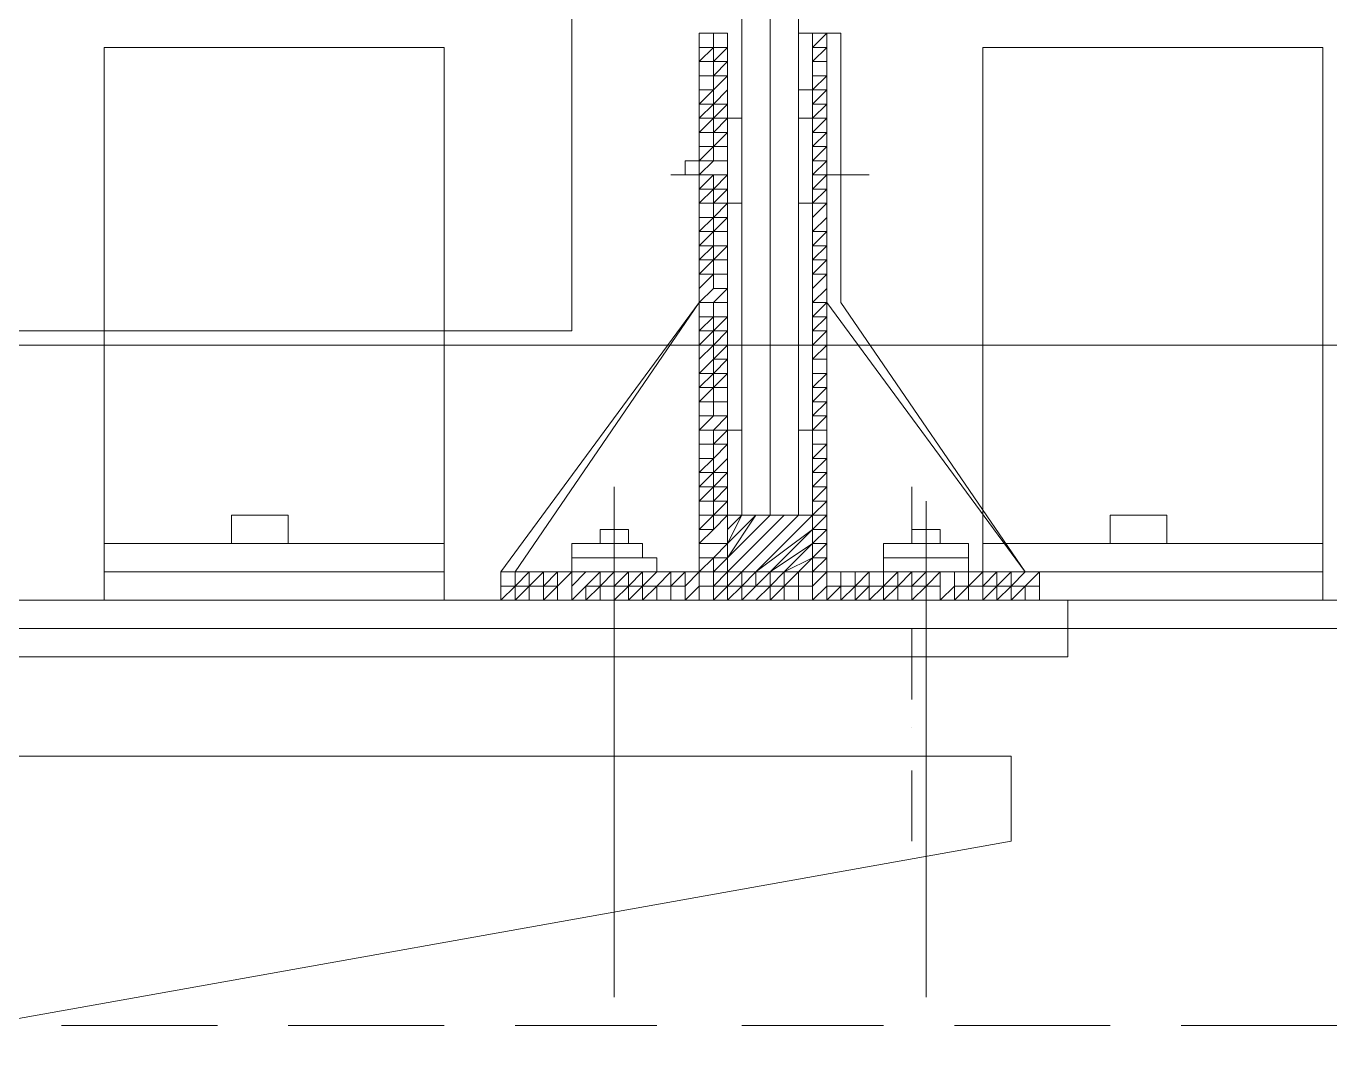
# Model space of a CAD drawing. Header units: millimetres. Extents: x 182 to 575, y -105 to 95.
# Drawn here: x 279.8207 to 280.2588, y 69.5967 to 69.942 of the extents above; entities that cross this region are included whole.
import ezdxf

# ---------------------------------------------------------------- set-up
doc = ezdxf.new("R2010")
doc.units = ezdxf.units.MM
doc.header["$MEASUREMENT"] = 0
doc.layers.add('PDF_Geometry', color=7, linetype='Continuous')

msp = doc.modelspace()

# ---------------------------------------------------------------- linework, layer by layer
at = {"layer": 'PDF_Geometry', "lineweight": 13}
for points in [[(280.06115, 69.77767), (280.07068, 69.77767), (280.07068, 70.87767), (280.06115, 70.87767)], [(280.06115, 69.77767), (280.07068, 69.77767), (280.07068, 70.87767), (280.06115, 70.87767)], [(280.0802, 69.77767), (280.07068, 69.77767), (280.07068, 70.87767), (280.0802, 70.87767)], [(280.0802, 69.77767), (280.07068, 69.77767), (280.07068, 70.87767), (280.0802, 70.87767)], [(278.79925, 70.82529), (280.29925, 70.82529), (280.29925, 69.83482), (278.79925, 69.83482)], [(279.98496, 69.75863), (280.04687, 69.8491), (280.04687, 69.93958), (280.05639, 69.93958), (280.05639, 69.92053), (280.05639, 69.93958), (280.04687, 69.93958), (280.04687, 69.8491), (279.9802, 69.75863)], [(280.04687, 69.8491), (280.04687, 69.93958), (280.05639, 69.93958), (280.05639, 69.92053), (280.05639, 69.93958), (280.04687, 69.93958), (280.04687, 69.8491), (279.9802, 69.75863)], [(280.04687, 69.8491), (280.04687, 69.93958), (280.05639, 69.93958), (280.05639, 69.92053), (280.05639, 69.93958), (280.04687, 69.93958), (280.04687, 69.8491), (279.9802, 69.75863)], [(280.08973, 69.93958), (280.08497, 69.93958), (280.08497, 69.75863), (280.05639, 69.75863), (280.05639, 69.93958), (280.04687, 69.93958), (280.04687, 69.7491), (280.08973, 69.7491)], [(280.08973, 69.93958), (280.08497, 69.93958), (280.08497, 69.92053), (280.08497, 69.93958)], [(280.20401, 69.77767), (280.18497, 69.77767), (280.18497, 69.76815), (280.20401, 69.76815)], [(280.00401, 69.76815), (280.00401, 69.76339), (280.02782, 69.76339), (280.02782, 69.76815)], [(280.10878, 69.76815), (280.10878, 69.76339), (280.13735, 69.76339), (280.13735, 69.76815)], [(280.00401, 69.76339), (280.00401, 69.75863), (280.03258, 69.75863), (280.03258, 69.76339)], [(280.10878, 69.76339), (280.10878, 69.75863), (280.13735, 69.75863), (280.13735, 69.76339)]]:
    msp.add_lwpolyline(points, close=True, dxfattribs=at)
at = {"layer": 'PDF_Geometry', "lineweight": 0}
for points in [[(278.65639, 70.82529), (280.00401, 70.82529), (280.00401, 69.83958), (278.65639, 69.83958)], [(280.05639, 69.91101), (280.05639, 69.88243)], [(280.0802, 69.91101), (280.0802, 69.88243)], [(280.08497, 69.91101), (280.08497, 69.88243)], [(280.05639, 69.83482), (280.05639, 69.80624)], [(280.0802, 69.83482), (280.0802, 69.80624)], [(280.08497, 69.83482), (280.08497, 69.80624)], [(279.90877, 69.77767), (279.88973, 69.77767), (279.88973, 69.76815), (279.90877, 69.76815)]]:
    msp.add_lwpolyline(points, close=True, dxfattribs=at)
at = {"layer": 'PDF_Geometry', "lineweight": 20}
for points in [[(280.04687, 69.8491), (280.04687, 69.93958), (280.05639, 69.93958), (280.05639, 69.92053), (280.05639, 69.93958), (280.04687, 69.93958), (280.04687, 69.8491), (279.9802, 69.75863), (279.98496, 69.75863)], [(280.15639, 69.75863), (280.08973, 69.8491), (280.08973, 69.93958), (280.08497, 69.93958), (280.08497, 69.92053), (280.0802, 69.92053), (280.0802, 69.93958), (280.08497, 69.93958), (280.08973, 69.93958), (280.09449, 69.93958), (280.09449, 69.8491)], [(280.05639, 69.91101), (280.06115, 69.91101), (280.06115, 69.88243), (280.05639, 69.88243)], [(280.0802, 69.91101), (280.08497, 69.91101), (280.08497, 69.88243), (280.0802, 69.88243)], [(280.09449, 69.89196), (280.09449, 69.89672), (280.09449, 69.89196), (280.09449, 69.90148), (280.09449, 69.89196), (280.09449, 69.8872)], [(280.04211, 69.89196), (280.04211, 69.89672), (280.04687, 69.89672), (280.04687, 69.89196)], [(280.04687, 69.8491), (279.98496, 69.75863), (280.04687, 69.75863)], [(280.08973, 69.8491), (280.08973, 69.75863), (280.15639, 69.75863)], [(280.05639, 69.83482), (280.06115, 69.83482), (280.06115, 69.80624), (280.05639, 69.80624)], [(280.0802, 69.83482), (280.08497, 69.83482), (280.08497, 69.80624), (280.0802, 69.80624)], [(280.05639, 69.77767), (280.08497, 69.77767), (280.08497, 69.75863), (280.05639, 69.75863)], [(279.9802, 69.75863), (279.9802, 69.7491), (280.16116, 69.7491), (280.16116, 69.75863)]]:
    msp.add_lwpolyline(points, close=True, dxfattribs=at)
at = {"layer": 'PDF_Geometry', "color": 8, "lineweight": 13, "true_color": 0x808080}
for points in [[(280.04687, 69.93958), (280.04687, 69.93958)], [(280.04687, 69.93481), (280.05163, 69.93481), (280.05163, 69.93958)], [(280.05163, 69.93958), (280.05163, 69.93958)], [(280.08973, 69.93958), (280.08973, 69.93481), (280.08497, 69.93481), (280.08973, 69.93958), (280.08973, 69.93481), (280.08497, 69.93005), (280.08973, 69.93005), (280.08973, 69.93481)], [(280.05163, 69.92529), (280.05639, 69.93005), (280.05163, 69.93005), (280.05163, 69.92529), (280.04687, 69.92529), (280.05163, 69.92529), (280.05163, 69.93005), (280.05639, 69.93481)], [(280.05163, 69.93481), (280.05163, 69.93481)], [(280.08497, 69.93481), (280.08497, 69.93481)], [(280.08497, 69.93481), (280.08497, 69.93481)], [(280.04687, 69.93005), (280.04687, 69.93005)], [(280.05163, 69.93005), (280.05163, 69.93005)], [(280.08497, 69.93005), (280.08497, 69.93005)], [(280.08497, 69.92529), (280.08497, 69.93005)], [(280.08973, 69.93005), (280.08973, 69.93005)], [(280.08497, 69.92529), (280.08497, 69.92529)], [(280.08973, 69.92053), (280.08497, 69.91577), (280.08497, 69.92053), (280.08973, 69.92053), (280.08973, 69.92529)], [(280.08973, 69.92529), (280.08973, 69.92529)], [(280.04687, 69.92053), (280.04687, 69.92053)], [(280.05639, 69.92053), (280.05163, 69.91577), (280.04687, 69.91101), (280.05163, 69.91101), (280.05639, 69.91577), (280.05163, 69.91577), (280.05163, 69.91101), (280.04687, 69.90624)], [(280.05639, 69.92053), (280.05639, 69.92053)], [(280.08973, 69.92053), (280.08973, 69.92053)], [(280.08973, 69.92053), (280.08973, 69.92053)], [(280.04687, 69.91577), (280.04687, 69.91577)], [(280.05163, 69.90148), (280.05639, 69.90148), (280.05163, 69.90148), (280.05163, 69.89672), (280.04687, 69.89672), (280.05163, 69.90148), (280.05163, 69.90624), (280.05639, 69.90624), (280.05163, 69.90148), (280.04687, 69.90148), (280.04687, 69.90624), (280.05163, 69.90624), (280.05163, 69.91101), (280.05639, 69.91101), (280.05639, 69.91577)], [(280.08497, 69.91577), (280.08973, 69.91577), (280.08497, 69.91101), (280.08973, 69.91101), (280.08973, 69.90624), (280.08497, 69.90148), (280.08973, 69.90148), (280.08973, 69.90624)], [(280.08973, 69.91577), (280.08973, 69.91577)], [(280.08973, 69.91577), (280.08973, 69.91577)], [(280.05163, 69.90624), (280.05639, 69.91101)], [(280.08973, 69.91101), (280.08497, 69.90624), (280.08497, 69.91101)], [(280.08973, 69.91101), (280.08973, 69.91101)], [(280.08973, 69.91101), (280.08973, 69.91101)], [(280.05639, 69.90624), (280.05639, 69.90624)], [(280.08497, 69.90624), (280.08973, 69.90624), (280.08973, 69.90148), (280.08497, 69.89672), (280.08973, 69.89672), (280.08973, 69.90148)], [(280.08973, 69.90624), (280.08973, 69.90624)], [(280.04687, 69.90148), (280.04687, 69.90148)], [(280.08497, 69.90148), (280.08497, 69.90148)], [(280.08497, 69.90148), (280.08497, 69.90148)], [(280.04687, 69.89672), (280.04687, 69.89672)], [(280.05163, 69.89196), (280.05639, 69.89196), (280.05163, 69.89196), (280.05163, 69.8872), (280.04687, 69.8872), (280.05163, 69.89196), (280.04687, 69.89196), (280.05163, 69.89672), (280.05639, 69.89672)], [(280.05163, 69.89672), (280.05163, 69.89672)], [(280.05163, 69.89672), (280.05163, 69.89672)], [(280.05163, 69.89672), (280.05163, 69.89672)], [(280.05639, 69.89672), (280.05639, 69.89672)], [(280.05639, 69.89672), (280.05639, 69.89672)], [(280.08497, 69.89672), (280.08497, 69.89672)], [(280.08497, 69.89196), (280.08973, 69.89196), (280.08973, 69.89672), (280.08497, 69.89196), (280.08497, 69.89672)], [(280.08973, 69.89672), (280.08973, 69.89672)], [(280.04687, 69.88243), (280.05163, 69.88243), (280.05163, 69.8872), (280.05639, 69.8872), (280.05163, 69.88243), (280.04687, 69.88243), (280.05163, 69.8872), (280.05639, 69.89196)], [(280.08497, 69.89196), (280.08497, 69.89196)], [(280.08973, 69.89196), (280.08973, 69.8872), (280.08497, 69.88243), (280.08497, 69.8872)], [(280.04687, 69.8872), (280.04687, 69.8872)], [(280.05163, 69.8872), (280.05163, 69.8872)], [(280.05163, 69.8872), (280.05163, 69.8872)], [(280.05639, 69.8872), (280.05639, 69.8872)], [(280.08497, 69.8872), (280.08497, 69.8872)], [(280.08497, 69.87767), (280.08497, 69.87291), (280.08973, 69.87767), (280.08973, 69.88243), (280.08497, 69.87767), (280.08497, 69.88243), (280.08973, 69.88243), (280.08973, 69.8872)], [(280.04687, 69.86815), (280.05163, 69.86815), (280.05163, 69.87291), (280.05639, 69.87767), (280.05163, 69.87767), (280.05163, 69.87291), (280.04687, 69.87291), (280.05163, 69.87767), (280.05163, 69.88243), (280.05639, 69.88243), (280.05163, 69.87767), (280.04687, 69.87767)], [(280.08973, 69.88243), (280.08973, 69.88243)], [(280.04687, 69.87767), (280.04687, 69.87767)], [(280.04687, 69.87767), (280.04687, 69.87767)], [(280.05639, 69.87767), (280.05639, 69.87767)], [(280.08497, 69.87767), (280.08497, 69.87767)], [(280.08973, 69.87767), (280.08973, 69.87767)], [(280.08973, 69.87767), (280.08973, 69.87767)], [(280.05163, 69.86339), (280.05163, 69.85862), (280.04687, 69.85862), (280.05163, 69.86339), (280.05639, 69.86339), (280.05163, 69.86339), (280.05639, 69.86815), (280.05639, 69.87291), (280.05163, 69.87291), (280.04687, 69.86815), (280.04687, 69.87291)], [(280.05639, 69.87291), (280.05639, 69.87291)], [(280.08497, 69.87291), (280.08973, 69.87291), (280.08497, 69.86815)], [(280.08973, 69.87291), (280.08973, 69.87291)], [(280.08973, 69.87291), (280.08973, 69.87291)], [(280.05639, 69.86815), (280.05163, 69.86815), (280.05163, 69.86339), (280.04687, 69.86339), (280.05163, 69.86815)], [(280.08497, 69.86815), (280.08497, 69.86815)], [(280.08497, 69.86339), (280.08973, 69.86339), (280.08497, 69.85862), (280.08973, 69.86339), (280.08973, 69.86815)], [(280.08973, 69.86815), (280.08973, 69.86815)], [(280.08973, 69.86815), (280.08973, 69.86815)], [(280.04687, 69.86339), (280.04687, 69.86339)], [(280.05639, 69.86339), (280.05639, 69.86339)], [(280.08497, 69.86339), (280.08497, 69.86339)], [(280.08497, 69.85862), (280.08973, 69.85862), (280.08973, 69.86339)], [(280.08973, 69.86339), (280.08973, 69.86339)], [(280.04687, 69.85386), (280.05163, 69.85862), (280.05639, 69.85862), (280.05163, 69.85862), (280.05163, 69.85386), (280.05639, 69.85386), (280.05163, 69.8491), (280.05163, 69.84434), (280.04687, 69.84434)], [(280.05639, 69.85862), (280.05639, 69.85862)], [(280.08497, 69.85862), (280.08497, 69.85862)], [(280.04687, 69.85386), (280.04687, 69.85386)], [(280.04687, 69.85386), (280.04687, 69.85386)], [(280.04687, 69.8491), (280.05163, 69.8491), (280.04687, 69.8491), (280.05163, 69.85386), (280.05639, 69.85386)], [(280.05163, 69.85386), (280.05163, 69.85386)], [(280.05163, 69.85386), (280.05163, 69.85386)], [(280.05639, 69.85386), (280.05639, 69.85386)], [(280.08497, 69.85386), (280.08497, 69.85386)], [(280.08497, 69.85386), (280.08497, 69.85386)], [(280.08497, 69.8491), (280.08973, 69.8491), (280.08973, 69.85386)], [(280.08973, 69.85386), (280.08973, 69.85386)], [(280.04687, 69.83958), (280.05163, 69.83958), (280.05163, 69.84434), (280.05639, 69.84434), (280.05163, 69.83958), (280.04687, 69.83958), (280.05163, 69.84434), (280.05163, 69.8491), (280.05639, 69.8491)], [(280.05639, 69.8491), (280.05639, 69.8491)], [(280.08497, 69.84434), (280.08973, 69.8491), (280.08973, 69.84434), (280.08973, 69.83958), (280.08497, 69.83958)], [(280.08973, 69.84434), (280.08497, 69.83958), (280.08497, 69.84434), (280.08973, 69.84434), (280.08973, 69.8491)], [(280.04687, 69.84434), (280.04687, 69.84434)], [(280.05163, 69.84434), (280.05163, 69.84434)], [(280.05639, 69.84434), (280.05639, 69.84434)], [(280.08497, 69.84434), (280.08497, 69.84434)], [(280.08497, 69.84434), (280.08497, 69.84434)], [(280.05163, 69.83958), (280.05163, 69.83482), (280.04687, 69.83482), (280.05163, 69.83958), (280.05639, 69.83958), (280.05163, 69.83482), (280.04687, 69.83005)], [(280.05639, 69.83958), (280.05639, 69.83958)], [(280.08497, 69.83482), (280.08973, 69.83958), (280.08973, 69.83482), (280.08497, 69.83482), (280.08497, 69.83005), (280.08973, 69.83482)], [(280.08973, 69.83958), (280.08973, 69.83958)], [(280.04687, 69.83482), (280.04687, 69.83482)], [(280.08497, 69.83482), (280.08497, 69.83482)], [(280.08973, 69.83482), (280.08973, 69.83482)], [(280.08973, 69.83482), (280.08973, 69.83482)], [(280.04687, 69.83005), (280.04687, 69.83005)], [(280.04687, 69.83005), (280.04687, 69.83005)], [(280.05163, 69.83005), (280.05163, 69.82529), (280.04687, 69.82529), (280.05163, 69.83005), (280.05639, 69.83005), (280.05163, 69.82529), (280.04687, 69.82053), (280.05163, 69.82053), (280.05639, 69.82529), (280.05163, 69.82529), (280.05163, 69.82053), (280.04687, 69.81577), (280.05163, 69.81577), (280.05163, 69.82053), (280.05639, 69.82053)], [(280.05639, 69.83005), (280.05639, 69.83005)], [(280.08973, 69.83005), (280.08973, 69.83005)], [(280.08973, 69.83005), (280.08973, 69.83005)], [(280.08973, 69.83005), (280.08973, 69.83005)], [(280.05639, 69.82529), (280.05639, 69.82529)], [(280.08497, 69.82529), (280.08497, 69.82529)], [(280.08973, 69.82529), (280.08973, 69.82529)], [(280.04687, 69.82053), (280.04687, 69.82053)], [(280.05639, 69.82053), (280.05639, 69.82053)], [(280.05639, 69.82053), (280.05639, 69.82053)], [(280.08497, 69.81577), (280.08973, 69.81577), (280.08973, 69.82053)], [(280.04687, 69.81577), (280.05163, 69.81577), (280.05639, 69.81577), (280.05163, 69.81577), (280.05163, 69.81101), (280.04687, 69.81101)], [(280.05639, 69.81577), (280.05639, 69.81577)], [(280.08497, 69.81577), (280.08497, 69.81577)], [(280.08497, 69.81101), (280.08973, 69.81577), (280.08973, 69.81101), (280.08973, 69.80624), (280.08497, 69.80624), (280.08497, 69.80148)], [(280.08973, 69.81101), (280.08497, 69.80624), (280.08497, 69.81101), (280.08973, 69.81101), (280.08973, 69.81577)], [(280.04687, 69.81101), (280.04687, 69.81101)], [(280.05163, 69.80148), (280.05639, 69.80624), (280.05163, 69.80624), (280.04687, 69.80624), (280.05163, 69.81101), (280.05639, 69.81101), (280.05163, 69.81101)], [(280.05163, 69.80624), (280.05163, 69.80148), (280.04687, 69.80148), (280.05163, 69.80148), (280.05163, 69.80624), (280.05639, 69.81101)], [(280.08497, 69.81101), (280.08497, 69.81101)], [(280.08497, 69.81101), (280.08497, 69.81101)], [(280.04687, 69.80624), (280.04687, 69.80624)], [(280.05163, 69.80624), (280.05163, 69.80624)], [(280.05639, 69.80624), (280.05639, 69.80624)], [(280.08973, 69.80624), (280.08973, 69.80624)], [(280.04687, 69.80148), (280.04687, 69.80148)], [(280.08497, 69.80148), (280.08497, 69.80148)], [(280.08973, 69.79672), (280.08497, 69.79196), (280.08497, 69.79672), (280.08973, 69.79672), (280.08973, 69.80148)], [(280.08973, 69.80148), (280.08973, 69.80148)], [(280.04687, 69.79672), (280.04687, 69.79672)], [(280.05163, 69.77767), (280.05639, 69.77767), (280.05163, 69.77767), (280.05163, 69.77291), (280.04687, 69.77291), (280.05163, 69.77767), (280.05163, 69.78244), (280.05639, 69.78244), (280.05163, 69.77767), (280.04687, 69.77767), (280.04687, 69.78244), (280.05163, 69.7872), (280.05163, 69.79196), (280.05639, 69.79196), (280.05163, 69.7872), (280.04687, 69.7872), (280.05163, 69.79196), (280.05639, 69.79672)], [(280.05639, 69.79672), (280.05639, 69.79672)], [(280.05639, 69.79672), (280.05639, 69.79672)], [(280.08973, 69.79672), (280.08973, 69.79672)], [(280.08973, 69.79672), (280.08973, 69.79672)], [(280.04687, 69.79196), (280.04687, 69.79196)], [(280.04687, 69.78244), (280.05163, 69.78244), (280.05163, 69.7872), (280.05639, 69.7872), (280.05639, 69.79196)], [(280.08497, 69.79196), (280.08973, 69.79196), (280.08497, 69.7872), (280.08973, 69.7872), (280.08973, 69.78244), (280.08497, 69.77767), (280.08973, 69.77767), (280.08973, 69.78244)], [(280.08973, 69.79196), (280.08973, 69.79196)], [(280.08973, 69.79196), (280.08973, 69.79196)], [(280.04687, 69.7872), (280.04687, 69.7872)], [(280.05163, 69.78244), (280.05639, 69.7872)], [(280.08973, 69.7872), (280.08497, 69.78244), (280.08497, 69.7872)], [(280.08973, 69.7872), (280.08973, 69.7872)], [(280.08973, 69.7872), (280.08973, 69.7872)], [(280.05639, 69.78244), (280.05639, 69.78244)], [(280.08497, 69.78244), (280.08973, 69.78244), (280.08973, 69.77767), (280.08497, 69.77291), (280.08973, 69.77291), (280.08973, 69.77767)], [(280.08973, 69.78244), (280.08973, 69.78244)], [(280.04687, 69.77767), (280.04687, 69.77767)], [(280.04687, 69.76815), (280.05163, 69.76815), (280.04687, 69.76815), (280.05163, 69.77291), (280.05639, 69.77767)], [(280.08497, 69.77767), (280.08497, 69.77767)], [(280.08497, 69.77767), (280.08497, 69.77767)], [(280.04687, 69.77291), (280.04687, 69.77291)], [(280.05163, 69.77291), (280.05163, 69.77291)], [(280.05163, 69.77291), (280.05163, 69.77291)], [(280.05163, 69.77291), (280.05163, 69.77291)], [(280.05639, 69.77291), (280.05639, 69.77291)], [(280.05639, 69.77291), (280.05639, 69.77291)], [(280.08973, 69.75863), (280.08973, 69.75386), (280.08973, 69.75863), (280.08497, 69.75386), (280.0802, 69.75386), (280.0802, 69.7491), (280.0802, 69.75386), (280.08497, 69.75386), (280.08497, 69.75863), (280.08497, 69.76339), (280.08497, 69.76815), (280.08973, 69.76815), (280.08973, 69.77291), (280.08497, 69.76815), (280.08497, 69.77291)], [(280.08497, 69.77291), (280.08497, 69.77291)], [(280.08973, 69.77291), (280.08973, 69.77291)], [(280.05639, 69.76815), (280.05163, 69.76815), (280.05639, 69.76815), (280.05163, 69.76339), (280.04687, 69.75863), (280.04687, 69.75386), (280.04211, 69.7491), (280.04211, 69.75386)], [(280.08497, 69.76815), (280.08497, 69.76815)], [(280.08497, 69.75863), (280.08973, 69.76339), (280.08973, 69.76815)], [(280.05163, 69.75863), (280.05639, 69.76339), (280.05163, 69.76339), (280.05163, 69.75863), (280.04687, 69.75863), (280.05163, 69.75863), (280.05163, 69.75386), (280.05163, 69.75863), (280.05639, 69.75863), (280.05163, 69.75386), (280.04687, 69.75386), (280.05163, 69.75386), (280.05639, 69.75863), (280.05639, 69.75386), (280.05163, 69.75386), (280.05163, 69.7491), (280.05639, 69.75386), (280.06115, 69.75386), (280.06115, 69.75863), (280.05639, 69.75386), (280.05639, 69.7491), (280.06115, 69.75386), (280.06592, 69.75863), (280.06115, 69.75386), (280.05639, 69.7491), (280.05639, 69.75386), (280.06115, 69.75863), (280.06115, 69.75386), (280.05639, 69.75386), (280.05163, 69.7491), (280.05163, 69.75386), (280.05639, 69.75386), (280.05639, 69.75863)], [(280.04687, 69.76339), (280.05163, 69.76339)], [(280.04687, 69.76339), (280.04687, 69.76339)], [(280.05163, 69.76339), (280.05163, 69.76339)], [(280.05163, 69.76339), (280.05163, 69.76339)], [(280.05639, 69.76339), (280.05639, 69.76339)], [(280.08973, 69.7491), (280.09449, 69.75386), (280.09449, 69.75863), (280.09449, 69.75386), (280.08973, 69.75386), (280.08497, 69.7491), (280.08497, 69.75386), (280.08497, 69.7491), (280.08973, 69.75386), (280.08973, 69.75863), (280.08497, 69.75386), (280.0802, 69.75386), (280.0802, 69.7491), (280.0802, 69.75386), (280.08497, 69.75386), (280.08497, 69.75863), (280.08973, 69.75863), (280.08973, 69.76339)], [(279.98496, 69.7491), (279.98973, 69.75386), (279.99449, 69.75386), (279.99449, 69.75863)], [(279.98973, 69.75863), (279.99449, 69.75863), (279.98973, 69.75386), (279.98973, 69.7491)], [(279.99449, 69.7491), (279.99925, 69.75386), (280.00401, 69.75863), (280.00401, 69.75386), (280.00401, 69.7491), (280.00401, 69.75386), (280.00877, 69.75863)], [(279.99925, 69.75863), (279.99925, 69.75863)], [(280.00401, 69.7491), (280.00877, 69.75386), (280.01353, 69.75863)], [(280.00877, 69.75863), (280.00877, 69.75863)], [(280.00877, 69.75863), (280.00877, 69.75863)], [(280.01353, 69.75386), (280.01353, 69.75863), (280.01353, 69.75386), (280.00877, 69.75386), (280.00877, 69.7491), (280.01353, 69.75386), (280.0183, 69.75386), (280.0183, 69.75863), (280.01353, 69.75386), (280.01353, 69.7491)], [(280.0183, 69.75386), (280.02306, 69.75863), (280.02306, 69.75386), (280.0183, 69.75386), (280.0183, 69.7491), (280.02306, 69.75386), (280.02782, 69.75386), (280.02782, 69.75863)], [(280.02306, 69.75863), (280.02782, 69.75863), (280.02306, 69.75386), (280.02306, 69.7491), (280.02782, 69.75386), (280.03258, 69.75863)], [(280.03258, 69.75863), (280.03258, 69.75863)], [(280.03258, 69.75863), (280.03258, 69.75863)], [(280.03734, 69.75386), (280.04211, 69.75386), (280.04687, 69.75863), (280.04687, 69.75386), (280.04687, 69.7491)], [(280.04211, 69.75863), (280.04211, 69.75863)], [(280.05163, 69.75863), (280.05163, 69.75863)], [(280.05639, 69.75863), (280.05639, 69.75863)], [(280.05639, 69.75863), (280.05639, 69.75863)], [(280.06115, 69.75863), (280.06115, 69.75863)], [(280.06592, 69.75863), (280.06592, 69.75863)], [(280.07544, 69.75863), (280.07544, 69.75863)], [(280.0802, 69.75863), (280.0802, 69.75863)], [(280.0802, 69.75863), (280.0802, 69.75863)], [(280.08497, 69.75863), (280.08497, 69.75863)], [(280.08973, 69.75863), (280.08973, 69.75863)], [(280.09449, 69.75863), (280.09449, 69.75863)], [(280.09925, 69.75386), (280.10401, 69.75863), (280.10401, 69.75386), (280.09925, 69.75386), (280.09925, 69.7491), (280.10401, 69.75386)], [(280.10401, 69.75863), (280.10878, 69.75863), (280.10878, 69.75386), (280.10401, 69.7491), (280.10878, 69.7491)], [(280.10401, 69.7491), (280.10401, 69.75386), (280.10878, 69.75386), (280.11354, 69.75863), (280.11354, 69.75386), (280.10878, 69.75386), (280.10878, 69.7491), (280.11354, 69.75386), (280.1183, 69.75386), (280.1183, 69.75863)], [(280.11354, 69.75863), (280.1183, 69.75863), (280.11354, 69.75386), (280.11354, 69.7491)], [(280.1183, 69.7491), (280.12306, 69.75386), (280.12782, 69.75863)], [(280.12306, 69.75863), (280.12306, 69.75863)], [(280.12782, 69.75386), (280.12782, 69.7491), (280.12782, 69.75386), (280.12782, 69.75863), (280.12782, 69.75386), (280.12306, 69.75386), (280.12306, 69.7491)], [(280.13258, 69.75863), (280.13258, 69.75386), (280.12782, 69.7491)], [(280.13258, 69.75863), (280.13258, 69.75863)], [(280.13735, 69.75386), (280.13735, 69.75863), (280.13735, 69.75386), (280.13258, 69.75386), (280.13258, 69.7491), (280.13735, 69.75386), (280.14211, 69.75386), (280.14211, 69.75863), (280.13735, 69.75386), (280.13735, 69.7491)], [(280.13735, 69.75863), (280.13735, 69.75863)], [(280.14211, 69.75386), (280.14687, 69.75863), (280.14687, 69.75386), (280.14211, 69.75386), (280.14211, 69.7491), (280.14687, 69.75386), (280.15163, 69.75386), (280.15163, 69.75863)], [(280.14687, 69.75863), (280.15163, 69.75863), (280.14687, 69.75386), (280.14687, 69.7491), (280.15163, 69.75386), (280.15639, 69.75863)], [(280.15639, 69.75863), (280.15639, 69.75863)], [(280.15639, 69.75863), (280.15639, 69.75863)], [(280.16116, 69.7491), (280.16116, 69.75386), (280.15639, 69.75386), (280.15639, 69.7491), (280.15639, 69.75386), (280.16116, 69.75863)], [(279.99925, 69.75386), (279.99925, 69.75386)], [(279.99925, 69.75386), (279.99925, 69.75386)], [(279.99925, 69.7491), (279.99925, 69.75386)], [(280.00877, 69.75386), (280.00877, 69.75386)], [(280.00877, 69.75386), (280.00877, 69.75386)], [(280.00877, 69.75386), (280.00877, 69.75386)], [(280.04211, 69.75386), (280.04211, 69.75386)], [(280.04687, 69.75386), (280.04687, 69.75386)], [(280.04687, 69.75386), (280.04687, 69.75386)], [(280.0802, 69.75386), (280.0802, 69.75386)], [(280.0802, 69.75386), (280.0802, 69.75386)], [(280.08973, 69.75386), (280.08973, 69.75386)], [(280.08973, 69.75386), (280.08973, 69.75386)], [(280.08973, 69.75386), (280.08973, 69.75386)], [(280.08973, 69.75386), (280.08973, 69.75386)], [(280.11354, 69.75386), (280.11354, 69.75386)], [(280.12306, 69.75386), (280.12306, 69.75386)], [(280.12306, 69.75386), (280.12306, 69.75386)], [(280.13258, 69.75386), (280.13258, 69.75386)], [(280.13258, 69.75386), (280.13258, 69.75386)], [(280.13258, 69.75386), (280.13258, 69.75386)], [(279.98973, 69.7491), (279.98973, 69.7491)], [(279.99925, 69.7491), (279.99925, 69.7491)], [(280.00877, 69.7491), (280.00877, 69.7491)], [(280.0183, 69.7491), (280.0183, 69.7491)], [(280.03734, 69.7491), (280.03734, 69.7491)], [(280.04211, 69.7491), (280.04211, 69.7491)], [(280.04687, 69.7491), (280.04687, 69.7491)], [(280.05639, 69.7491), (280.05639, 69.7491)], [(280.06592, 69.7491), (280.06592, 69.7491)], [(280.06592, 69.7491), (280.06592, 69.7491)], [(280.06592, 69.7491), (280.06592, 69.7491)], [(280.06592, 69.7491), (280.06592, 69.7491)], [(280.07068, 69.7491), (280.07068, 69.7491)], [(280.0802, 69.7491), (280.0802, 69.7491)], [(280.0802, 69.7491), (280.0802, 69.7491)], [(280.08973, 69.7491), (280.08973, 69.7491)], [(280.08973, 69.7491), (280.08973, 69.7491)], [(280.08973, 69.7491), (280.08973, 69.7491)], [(280.08973, 69.7491), (280.08973, 69.7491)], [(280.09925, 69.7491), (280.09925, 69.7491)], [(280.11354, 69.7491), (280.11354, 69.7491)], [(280.12306, 69.7491), (280.12306, 69.7491)], [(280.13258, 69.7491), (280.13258, 69.7491)], [(280.14211, 69.7491), (280.14211, 69.7491)]]:
    msp.add_lwpolyline(points, dxfattribs=at)
at = {"layer": 'PDF_Geometry', "lineweight": 20}
for points in [[(280.09449, 69.93958), (280.09449, 69.8491), (280.15639, 69.75863), (280.08973, 69.8491), (280.08973, 69.93958), (280.08497, 69.93958), (280.08497, 69.92053), (280.0802, 69.92053), (280.0802, 69.93958)], [(280.08973, 69.93958), (280.08497, 69.93958)], [(280.04687, 69.89196), (280.04687, 69.90148), (280.04687, 69.89196)], [(280.05639, 69.89196), (280.03734, 69.89196)], [(280.04211, 69.89196), (280.04687, 69.89196), (280.04211, 69.89196)], [(280.04687, 69.89196), (280.04687, 69.8872), (280.04687, 69.89196)], [(280.08497, 69.89196), (280.10401, 69.89196)], [(280.26116, 69.73958), (278.7802, 69.73958), (277.92782, 69.82529)], [(280.05639, 69.77767), (280.05639, 69.77767)], [(280.05639, 69.77291), (280.06115, 69.77767), (280.05639, 69.77291)], [(280.06115, 69.77767), (280.05639, 69.76815), (280.06592, 69.77767), (280.05639, 69.76815)], [(280.06592, 69.77767), (280.05639, 69.76339), (280.07068, 69.77767), (280.05639, 69.76339)], [(280.05639, 69.75863), (280.07544, 69.77767), (280.05639, 69.75863), (280.07544, 69.77767)], [(280.06115, 69.75863), (280.0802, 69.77767), (280.06115, 69.75863), (280.0802, 69.77767)], [(280.08497, 69.77767), (280.06592, 69.75863), (280.08497, 69.77291), (280.06592, 69.75863)], [(280.08497, 69.77291), (280.07068, 69.75863), (280.08497, 69.76815), (280.07068, 69.75863)], [(280.08497, 69.76815), (280.07544, 69.75863), (280.08497, 69.76339), (280.0802, 69.75863), (280.08497, 69.76339)], [(280.0802, 69.75863), (280.08497, 69.75863)], [(278.67068, 69.7491), (280.17068, 69.7491), (280.17068, 69.73005), (278.67068, 69.73005)]]:
    msp.add_lwpolyline(points, dxfattribs=at)
at = {"layer": 'PDF_Geometry', "lineweight": 13}
for points in [[(280.09449, 69.93958), (280.09449, 69.8491), (280.15639, 69.75863), (280.09449, 69.8491), (280.09449, 69.93958), (280.09449, 69.8491), (280.15639, 69.75863), (280.08973, 69.8491), (280.08973, 69.93958), (280.08497, 69.93958), (280.08497, 69.92053), (280.08497, 69.93958), (280.08973, 69.93958)], [(280.14211, 69.7491), (280.14211, 69.93481), (280.25639, 69.93481), (280.25639, 69.7491)], [(280.15639, 69.75863), (280.08973, 69.75863), (280.08973, 69.8491)], [(280.27068, 69.7491), (278.7802, 69.7491), (277.93258, 69.83482)], [(280.0183, 69.7872), (280.0183, 69.76815), (280.0183, 69.77291), (280.01353, 69.77291), (280.01353, 69.76815), (280.01353, 69.77291)], [(280.1183, 69.7872), (280.1183, 69.76815)], [(280.0183, 69.61577), (280.0183, 69.78244)], [(280.12306, 69.61577), (280.12306, 69.78244)], [(280.0183, 69.77291), (280.02306, 69.77291), (280.02306, 69.76815)], [(280.1183, 69.77291), (280.1183, 69.76815), (280.1183, 69.77291), (280.12782, 69.77291), (280.12782, 69.76815), (280.12782, 69.77291)], [(280.14211, 69.76815), (280.25639, 69.76815)], [(280.14211, 69.75863), (280.25639, 69.75863)], [(280.0183, 69.75386), (280.0183, 69.75386)], [(280.1183, 69.75386), (280.1183, 69.75386)], [(280.0183, 69.73958), (280.0183, 69.71577)], [(280.1183, 69.73958), (280.1183, 69.71577)], [(280.0183, 69.70625), (280.0183, 69.70625)], [(280.1183, 69.70625), (280.1183, 69.70625)], [(280.0183, 69.69196), (280.0183, 69.66815)], [(280.1183, 69.69196), (280.1183, 69.66815)], [(279.88496, 69.60624), (279.83258, 69.60624)], [(279.96115, 69.60624), (279.90877, 69.60624)], [(280.03258, 69.60624), (279.98496, 69.60624)], [(280.10878, 69.60624), (280.06115, 69.60624)], [(280.18497, 69.60624), (280.13258, 69.60624)], [(280.26116, 69.60624), (280.20877, 69.60624)]]:
    msp.add_lwpolyline(points, dxfattribs=at)
at = {"layer": 'PDF_Geometry', "lineweight": 0}
for points in [[(279.84687, 69.7491), (279.84687, 69.93481), (279.96115, 69.93481), (279.96115, 69.7491)], [(280.05639, 69.88243), (280.05639, 69.91101)], [(280.06115, 69.88243), (280.06115, 69.91101)], [(280.05639, 69.80624), (280.05639, 69.83482)], [(280.06115, 69.80624), (280.06115, 69.83482)], [(279.84687, 69.76815), (279.96115, 69.76815)], [(279.84687, 69.75863), (279.96115, 69.75863)], [(279.9802, 69.7491), (280.16116, 69.7491)], [(278.67068, 69.69672), (280.15163, 69.69672), (280.15163, 69.66815), (279.75163, 69.59672), (278.67068, 69.59672)]]:
    msp.add_lwpolyline(points, dxfattribs=at)
at = {"layer": 'PDF_Geometry', "color": 8, "lineweight": 13, "true_color": 0x808080}
for points in [[(280.05639, 69.93481), (280.05163, 69.93481), (280.05163, 69.93005), (280.04687, 69.93005), (280.05163, 69.93481)], [(280.08973, 69.92529), (280.08973, 69.93005), (280.08973, 69.92529), (280.08497, 69.92529), (280.08497, 69.92053)], [(280.05639, 69.92529), (280.05163, 69.92053), (280.04687, 69.92053), (280.05163, 69.92053), (280.05163, 69.92529)], [(280.05163, 69.92053), (280.05163, 69.91577), (280.04687, 69.91577)], [(280.08973, 69.89196), (280.08973, 69.8872), (280.08497, 69.8872)], [(280.08973, 69.86815), (280.08497, 69.86339), (280.08497, 69.86815)], [(280.08973, 69.85386), (280.08497, 69.8491), (280.08497, 69.85386), (280.08973, 69.85862)], [(280.05639, 69.83482), (280.05163, 69.83005), (280.05163, 69.83482)], [(280.08973, 69.82529), (280.08497, 69.82529), (280.08497, 69.83005), (280.08973, 69.83005), (280.08973, 69.82529), (280.08497, 69.82053), (280.08973, 69.82053)], [(280.08973, 69.82053), (280.08497, 69.81577), (280.08497, 69.82053)], [(280.08973, 69.80148), (280.08973, 69.80624), (280.08973, 69.80148), (280.08497, 69.80148), (280.08497, 69.79672)], [(280.05639, 69.80148), (280.05163, 69.79672), (280.04687, 69.79672), (280.05163, 69.79672), (280.05163, 69.80148)], [(280.05163, 69.79672), (280.05163, 69.79196), (280.04687, 69.79196)], [(280.08973, 69.76815), (280.08973, 69.76339), (280.08497, 69.76339)], [(279.98973, 69.75863), (279.98973, 69.75386), (279.98496, 69.75386), (279.98496, 69.7491), (279.9802, 69.7491), (279.98496, 69.75386), (279.98496, 69.75863), (279.9802, 69.75863), (279.9802, 69.75386), (279.98496, 69.75386)], [(279.99449, 69.75386), (279.99925, 69.75863), (279.99925, 69.75386), (279.99449, 69.75386), (279.99449, 69.7491)], [(280.03258, 69.75386), (280.03258, 69.7491), (280.03258, 69.75386), (280.03734, 69.75863), (280.03734, 69.75386)], [(280.04211, 69.75863), (280.04211, 69.75386), (280.03734, 69.75386), (280.03734, 69.7491), (280.03734, 69.75386)], [(280.06592, 69.75863), (280.06592, 69.75386), (280.06115, 69.7491), (280.06115, 69.75386), (280.06592, 69.75386), (280.07068, 69.75863), (280.07068, 69.75386), (280.06592, 69.75386), (280.06115, 69.75386), (280.06115, 69.7491), (280.06592, 69.75386)], [(280.07544, 69.75863), (280.07068, 69.75386), (280.06592, 69.7491), (280.07068, 69.75386), (280.07544, 69.75863), (280.07544, 69.75386), (280.07068, 69.7491), (280.07068, 69.75386), (280.07544, 69.75386), (280.07068, 69.75386), (280.07068, 69.7491), (280.07544, 69.75386)], [(280.07068, 69.75863), (280.07068, 69.75386), (280.06592, 69.75386)], [(280.07544, 69.75386), (280.0802, 69.75863), (280.0802, 69.75386), (280.07544, 69.75386), (280.07544, 69.7491)], [(280.07544, 69.75386), (280.0802, 69.75863), (280.0802, 69.75386), (280.07544, 69.75386), (280.07544, 69.7491)], [(280.09925, 69.75863), (280.09925, 69.75386), (280.09449, 69.7491), (280.09449, 69.75386), (280.09925, 69.75386)], [(280.1183, 69.75386), (280.12306, 69.75863), (280.12306, 69.75386), (280.1183, 69.75386), (280.1183, 69.7491)], [(280.03258, 69.75386), (280.02782, 69.7491), (280.02782, 69.75386)], [(280.05163, 69.75386), (280.05163, 69.7491)], [(280.08497, 69.75386), (280.08497, 69.7491)], [(280.15639, 69.75386), (280.15163, 69.7491), (280.15163, 69.75386)]]:
    msp.add_lwpolyline(points, close=True, dxfattribs=at)
at = {"layer": 'PDF_Geometry', "lineweight": 40}
msp.add_lwpolyline([(280.15639, 69.75863), (280.15639, 69.75863)], dxfattribs=at)

doc.saveas('drawing.dxf')
